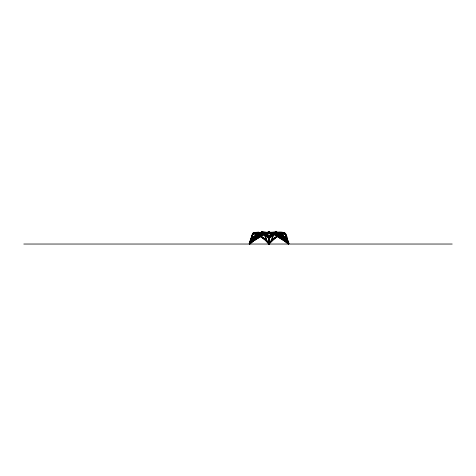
<?xml version="1.0" encoding="UTF-8"?>
<svg xmlns="http://www.w3.org/2000/svg" width="476" height="476" viewBox="0 0 476 476"><rect width="100%" height="100%" fill="white"/><g stroke="black" fill="none" stroke-linecap="round" stroke-linejoin="round"><path stroke-width="0.71" d="M269.041 239.773L269.041 238.922M266.643 234.37L265.358 233.645L261.616 233.246L265.786 235.406L269.041 238.143L269.041 237.601M269.041 237.167L269.041 238.143C272.177 235.501 276.294 231.413 280.715 234.144C287.462 230.562 285.796 240.957 288.539 244.236L283.529 240.249L274.7 234.87M269.041 236.501L269.041 235.519L269.386 235.602L269.041 235.519C268.619 238.012 271.629 233.341 273.26 233.532M277.496 231.931L268.077 232.401L261.633 231.764L261.699 232.401M262.49 232.431L261.633 231.764L261.645 232.496L266.102 233.008L268.28 234.983M257.933 234.763L265.388 240.148L269.041 244.236L269.041 239.696M266.262 233.079C269.19 233.198 268.857 233.198 271.736 233.781M262.877 233.496L262.74 234.317L259.366 235.822M272.564 237.726L272.599 239.708L269.041 244.236C268.321 241.106 264.257 239.226 265.584 234.882L261.681 232.365L257.201 233.418L254.243 232.49L252.643 233.264L249.317 243.968L249.549 244.236L254.559 240.285L264.46 234.269L269.041 233.359L273.605 234.281L286.391 242.278M259.795 232.841L255.315 233.228L253.018 233.99L251.257 240.285L249.549 244.236L256.029 237.833L258.337 236.346L258.343 235.9M258.462 235.352L257.903 235.507L258.337 236.346L259.533 234.317L261.098 233.079M276.55 232.687L280.215 233.413L280.251 234.132L272.599 239.708L272.968 235.59L273.498 234.727L276.592 233.008L280.715 234.144L272.302 240.249L272.819 235.144L272.272 235.441M281.489 233.668L284.934 233.537L282.869 232.829L277.115 232.383L276.949 232.758M269.142 243.367L269.398 237.738L272.706 234.4L276.407 232.365C277.3 234.412 284.107 232.104 283.19 233.252L284.916 233.347M250.293 243.367L249.549 244.236L249.704 243.29M269.041 236.334L269.041 235.519L269.404 235.882L269.041 236.334L269.648 235.828M279.103 235.727L279.46 235.882L276.836 232.972M276.746 232.056L276.455 231.764L276.443 232.514L276.455 231.764L273.914 232.925M269.255 241.558L269.523 237.976L271.022 236.411M258.397 234.293L265.489 239.309L269.053 243.647C273.462 240.178 279.561 231.842 285.57 233.835L288.938 243.426L288.539 244.236L287.915 242.831M276.08 233.044L280.792 233.752L283.131 232.984M269.041 244.236L271.873 240.142L272.504 234.882L272.367 236.56M280.096 235.834L278.972 234.019M256.189 234.275L255.779 236.745M269.029 235.923L269.041 235.578M280.614 234.031L281.881 233.984L282.203 235.965L286.832 240.285L285.285 233.99L283.898 232.99M269.184 237.006L269.386 235.703M269.214 243.807L269.142 242.837M269.184 237.435L269.392 236.167M272.254 233.645L273.194 233.472M258.301 236.286L257.903 235.507C257.671 236.471 258.7 236.399 257.903 235.507L255.154 237.411L249.382 243.337L250.001 243.105M279.46 235.882L276.996 232.919M257.695 233.799L259.015 234.025L258.986 234.704M275.937 232.472L276.455 232.526L276.455 231.83M255.231 237.774L249.763 243.272L249.87 243.813L259.628 235.965L254.559 240.285L258.367 236.87M288.373 243.456L288.51 243.105M268.821 233.014L264.382 232.794M269.291 236.965C269.612 234.626 272.403 233.073 274.634 233.097M272.76 237.268L273.23 234.864L276.592 233.008M262.252 232.056L269.041 232.568L276.199 232.086L276.199 232.639M272.308 236.822L271.748 239.916L270.148 242.332M257.873 236.114L258.057 235.81M280.584 236.274L280.174 235.572L279.763 236.28L280.209 235.519L279.138 235.43M269.041 238.143L269.255 237.28L265.382 234.4L265.792 239.583L257.201 233.418M259.015 234.025L257.79 235.983L256.421 236.988M261.693 232.49L261.633 231.764L261.99 232.324L264.174 232.942M261.889 232.639L261.889 232.086C263.073 232.752 271.992 232.175 267.28 232.401L268.66 232.086L268.684 232.639M268.75 232.526L268.018 232.52M269.279 238.827L269.404 238.161M255.755 237.75L255.428 237.155L256.201 233.407L255.677 238.173L259.628 235.965M255.719 233.627L255.261 235.424M255.499 237.268L255.713 236.167L255.344 235.65L255.886 233.43M249.585 243.426L249.156 243.658L252.518 233.835C258.236 231.8 264.906 240.16 268.863 243.813L268.946 243.367M255.326 236.274L254.88 237.774L252.203 240.618M255.386 235.995L255.344 235.65L252.732 238.22M278.954 235.322L288.539 244.236L282.387 238.155L282.173 237.417L282.958 237.411L288.932 243.658L288.498 243.432M257.034 232.407L254.725 232.645L254.898 233.252L254.035 233.294M267.821 235.388L265.43 233.561C262.086 231.61 257.57 235.198 254.922 232.907L255.457 232.829M255.398 236.56L254.928 238.024L251.584 241.564M283.012 239.148L283.529 240.249L279.079 235.709M268.863 243.813L268.619 243.153M282.024 237.655L282.351 237.221L282.958 237.411L282.203 233.43M284.94 240.356C283.744 239.279 281.584 237.34 282.744 235.65L287.266 240.273M250.798 239.13L249.21 243.432L249.626 243.194M268.631 232.086L268.654 232.639M268.97 232.193L269.029 231.83L269.999 232.163L269.029 231.764L266.512 232.461M269.422 232.615L269.029 231.764L268.779 232.324M283.517 233.436L285.457 233.722L286.951 238.892L286.689 239.755L283.547 236.87M269.136 233.02L271.802 233.288M269.422 232.907L269.041 233.377L264.632 234.192L253.631 240.826M269.184 232.508L269.029 231.83M276.955 232.211L277.068 232.502M280.185 236.536L279.727 236.334L280.209 235.519L280.406 235.864M282.435 233.448L282.827 235.424L287.284 239.571L288.706 243.337L288.093 243.099M249.983 242.272L252.744 234.002L254.125 233.359L257.373 234.144L257.962 233.859L257.873 233.413C262.264 230.872 265.84 235.537 268.922 237.643M286.326 239.547L286.6 239.119M278.406 232.014C284.606 231.907 286.945 232.651 287.284 239.571L282.643 235.215L282.958 237.411L282.423 237.465L282.387 238.155L280.894 236.941M268.172 242.903L265.786 240.237L257.373 234.144L258.034 233.662L261.943 233.157L264.858 234.864L265.43 237.893M261.098 232.086L261.021 232.502M256.6 233.668L253.155 233.537L254.547 232.907L261.669 232.27M285.624 233.401L283.666 232.645L283.619 233.377L282.786 233.228M253.161 233.823L254.571 233.175L257.129 232.942M281.887 233.407L282.375 237.024L282.958 237.411L281.251 236.286M268.809 238.827L268.363 237.691L265.269 235.144L265.786 240.237L265.013 234.614L262.068 233.157L261.681 232.365M249.787 242.629L251.114 239.779M260.902 232.948L259.45 234.019L257.909 233.877L257.873 233.413M257.171 234.281L254.446 233.407L254.428 232.645L252.464 233.401M250.15 242.349L251.346 239.981L253.964 237.34M259.307 233.764L259.462 233.442M262.246 232.615L275.83 232.615M281.423 233.936L284.767 234.037L285.106 233.514M269.148 235.971L265.888 233.561L263.454 233.097M271.867 239.737L269.821 242.629M269.023 236.001L269.041 239.017M280.197 236.031L279.727 236.334L278.555 234.317L276.99 233.079M268.863 232.282C269.273 230.884 268.946 233.377 269.041 232.109M279.9 236.042L279.727 236.334L280.287 236.072M276.687 232.484L276.455 231.764L276.705 232.276M268.946 242.837L268.69 237.738L265.584 234.882L266.215 240.124L267.56 241.879M280.061 236.203L278.924 234.257L280.031 233.847M256.219 233.841L256.725 233.716M258.712 234.448L259.075 233.936M258.063 235.317L259.099 234.025M250.078 242.837L249.382 243.337L258.057 236.429M288.218 243.807L288.325 243.272M264.138 234.198L264.632 234.192L254.981 239.755L254.821 239.119M270.303 235.364L271.641 234.061L273.022 233.466M259.194 234.912L261.253 232.972M270.737 242.278C274.521 238.887 279.942 232.169 285.344 234.002L287.445 240.826M255.172 238.208L250.197 243.367M269.928 235.668L270.314 235.239M254.88 236.132C256.451 234.686 255.6 232.49 253.137 233.793L251.257 240.285L255.886 235.965L256.207 233.984L259.533 234.317L259.408 233.496L254.957 232.984M265.382 232.96L265.209 233.484M259.075 234.406L260.515 233.038M258.2 235.65L258.337 236.346M271.201 234.132L272.32 233.395M251.798 241.564L256.385 237.369M252.566 241.106L255.529 238.208L259.111 236.096L258.67 236.019M259.444 234.418L261.092 232.919M271.159 233.853L271.469 233.549M249.704 243.813C249.436 242.01 257.51 231.848 255.677 238.173L255.945 237.459L255.154 237.411L255.445 235.215L250.804 239.571L254.273 236.429M252.804 233.99L252.631 233.722L251.138 238.892L251.399 239.755C252.845 239.267 259.61 232.437 253.232 233.996L252.899 234.198L256.665 233.936M269.261 237.702L276.407 232.365L271.986 233.008L269.517 235.263M269.749 235.584L269.404 235.882M271.011 234.156L272.076 233.27L275.979 232.627L272.129 234.745M279.531 234.519L280.346 233.692L278.639 234.019L277.187 232.948M270.433 236.429L272.504 234.585L274.753 233.49M273.492 233.591L273.164 233.752M253.339 240.273L257.141 237.078M251.257 242.349L257.219 237.34M273.45 234.144L272.272 233.871L272.915 233.49M257.213 236.893L254.005 239.571M283.845 232.49L280.888 233.418L272.296 239.583L268.875 243.284M258.01 236.197L255.963 237.667M256.35 238.22L258.885 236.132M257.766 235.721L256.278 236.798M260.342 233.056L259.396 233.734L257.891 233.579M259.694 233.365L260.176 232.978M250.858 242.26L253.327 240.386M256.094 237.667L259.194 235.906M269.571 237.042L269.041 237.405L272.706 234.4L272.296 239.583L279.692 234.293M250.876 242.498C257.111 238.66 263.424 231.961 271.284 233.549M275.717 237.595L272.593 239.874L269.059 243.426M268.779 237.411L268.47 235.424M255.802 237.226L258.111 235.721M257.046 237.042L258.825 235.959M269.47 243.099C267.197 243.355 265.781 238.815 265.781 236.822M256.671 236.988L262.532 233.889M271.861 234.037L276.473 233.246L272.308 233.865M256.695 238.125L262.996 234.299M255.219 238.91L256.516 238.125M257.819 237.34L263.026 234.192M256.844 237.096L257.754 236.56M251.31 239.47L251.762 239.547M255.773 237.381L256.243 237.102M256.719 236.828L257.665 236.274M258.141 235.995L258.617 235.721M257.177 236.745L257.653 236.465M258.129 236.185L258.611 235.906M257.718 236.036L255.154 237.411L255.671 237.226M254.47 233.377L254.862 233.175M259.985 235.37L262.794 233.93M260.324 234.858L260.812 234.614M261.294 234.365L261.782 234.121M262.27 233.871L262.752 233.627M260.128 235.56L263.383 233.948M259.771 234.918L262.276 233.68M259.117 235.221L262.175 233.734M260.896 234.96L263.234 233.936M260.205 235.602L263.668 233.984L260.158 235.406M263.341 233.912L263.097 233.978M273.081 234.591L276.02 233.157L275.616 232.937M259.866 234.948L261.324 234.257M261.806 234.025L262.294 233.799M259.021 235.09L262.538 233.442M260.027 235.132L260.497 234.918M260.961 234.704L262.365 234.055M259.218 235.775L263.472 233.972M283.178 239.428L284.083 239.583L288.492 243.272M262.044 234.204L263.412 233.728M263.603 233.936L262.74 234.317L263.52 234.067M261.55 232.52L268.696 232.806M261.491 232.223L261.889 232.086M275.556 233.127L272.665 233.561L272.48 233.044L273.795 232.699M262.579 233.662L263.317 233.442M272.938 233.204L276.633 232.722L280.81 233.472M275.265 232.151L271.986 233.008M266.566 233.175L267.334 232.972M264.299 233.871L265.852 233.478M266.631 233.282L267.405 233.079M264.329 233.704L265.078 233.514M263.05 233.734L263.567 233.609M264.37 233.758L268.857 233.02M267.988 232.502L268.744 232.538M257.962 233.859L261.502 233.21L264.591 234.727L265.12 235.59L265.489 239.708L257.837 234.132M257.819 233.906L262.127 233.228L265.786 233.865L264.846 233.532M257.76 233.413L261.455 232.722L265.197 233.198M266.155 233.305L266.733 233.198M266.132 233.056L266.703 232.954M266.203 233.097L266.733 233.008M266.292 233.317L268.357 233.258M272.48 233.044L275.479 232.597M264.472 233.49L265.299 233.484M280.197 233.579L278.692 233.734L277.746 233.056M280.679 233.311L278.68 233.496L278.555 234.317L280.31 234.025M279.222 233.639L280.007 233.549M269.047 233.335L271.826 233.079M279.085 233.442L280.78 233.264M269.41 232.062L269.273 232.532L270.166 232.532M258.819 232.098L254.243 232.49M272.736 233.002L273.64 232.919M280.792 233.752L283.19 233.252L282.631 232.829M273.706 232.794L269.041 233.127L264.585 232.788M281.364 233.716L281.869 233.841M253.601 233.323L252.899 233.347L253.369 233.294M255.094 233.436L253.155 233.537M253.797 233.27L255.094 233.192M270.166 233.091L269.267 233.014M254.969 233.418L252.982 233.514L253.232 233.996M275.289 232.08L275.824 232.062M260.42 232.389L261.104 232.639L260.527 232.645M284.934 233.537L282.994 233.436M23.8 244.033L452.2 244.033M276.99 232.639L277.585 232.645M284.583 233.775C280.239 232.347 283.66 237.792 285.356 238.22M284.856 233.996L282.274 233.948L282.565 235.876M276.586 233.21L280.126 233.859M282.994 233.192L285.189 233.347M264.448 232.919L265.352 233.002M278.359 232.841L281.899 233.151M280.126 232.865L283.619 233.377M277.681 232.371L276.806 232.288M257.195 233.311L254.725 232.645M265.614 233.044L264.24 232.847M257.736 233.305L259.003 233.442M257.683 233.508L259.117 233.734M282.833 233.097L283.875 233.258M282.952 232.562L283.666 232.645M276.574 232.484L280.888 233.418M269.731 233.252L271.748 233.561M265.531 233.133L262.109 232.627L265.525 234.4M269.392 232.806L276.538 232.52M264.097 233.96L264.585 234.037M270.017 232.455L269.243 232.324M270.07 232.455L269.345 232.514M253.982 232.829L257.07 233.841M270.695 232.966L271.469 233.109M271.54 232.3L272.349 232.449M271.85 233.656L272.968 233.877M266.102 233.008L262.871 232.151M274.61 233.615L276.972 234.603M274.652 233.395L278.609 235.162M262.282 232.829L262.794 232.966M265.067 233.466L267.78 235.281L267.441 235.079M276.199 232.086L276.598 232.223M284.767 234.037L285.183 234.192M265.769 233.401L266.887 234.156M282.107 237.661L281.846 234.067M275.003 233.454L279.216 235.947M276.187 233.49L278.514 234.585M275.568 233.514L276.038 233.728M276.508 233.942L276.978 234.156M277.448 234.37L278.389 234.846M276.258 233.228L278.704 234.4M262.883 233.276L265.584 234.585L267.655 236.429M274.991 233.413L276.913 234.317M277.395 234.543L278.436 235.144M276.288 233.121L278.972 234.4M275.598 233.585L276.068 233.811M276.538 234.037L277.008 234.269M277.484 234.495L278.472 235.055M276.288 233.317L278.258 234.275M276.235 233.615L276.699 233.847M277.169 234.079L278.103 234.537M284.975 233.198L285.802 233.793M279.049 234.924L275.622 233.008M288.462 243.2L288.873 243.432L287.498 239.839M277.478 234.156L275.913 233.27M276.919 234.115L275.693 233.418M277.276 234.656L275.265 233.484M279.668 235.668L280.185 235.971M286.427 239.261L286.778 239.47M274.83 234.763L287.849 242.968M280.197 237.595L287.843 242.736M275.063 234.222L282.869 238.934M275.104 234.293L283.446 239.309L286.844 242.332M274.908 233.472L275.36 233.865M266.019 233.276L268.262 235.18M269.041 233.377L268.648 232.907M275.045 234.519L273.956 234.132L283.113 239.708L279.715 236.233M280.495 236.75L282.387 238.155L282.203 235.965L282.881 236.435L286.701 240.207L288.385 243.813L287.891 243.367M281.667 236.994L280.287 235.995L279.073 234.025M282.066 237.018L282.441 237.28L279.686 235.126M278.906 235.406L280.4 236.554M279.888 235.132L282.375 237.066M279.858 235.947L282.113 237.708M264.567 239.166L266.929 241.552M279.471 235.299L279.953 235.674M280.435 236.048L280.917 236.423M279.466 235.001L285.731 240.606M281.245 236.768L286.296 241.552M280.602 235.959L279.013 233.936M277.573 233.038L279.721 235.406M287.54 242.629L284.196 239.737M257.742 233.692L258.557 234.519M266.673 236.042L268.565 237.976L268.833 241.558M282.554 238.155L287.04 242.605M280.864 236.822L283.44 239.327L281.982 237.726M279.644 235.269L280.299 235.912M279.84 236.019L280.471 236.643M284.124 237.34L286.742 239.981L287.938 242.349M279.567 235.055L280.227 235.715M282.869 238.357L284.083 239.583M268.059 235.376L268.797 236.965M285.796 240.838L283.149 238.036L282.69 236.566M287.302 242.1L283.214 237.786M261.77 232.276L261.633 231.83M249.716 243.456L249.579 243.105M268.702 236.167L268.839 236.816M282.298 235.459L282.042 233.799M269.041 242.778L269.047 243.337M265.001 233.52L264.24 233.793L265.019 233.573"/></g></svg>
